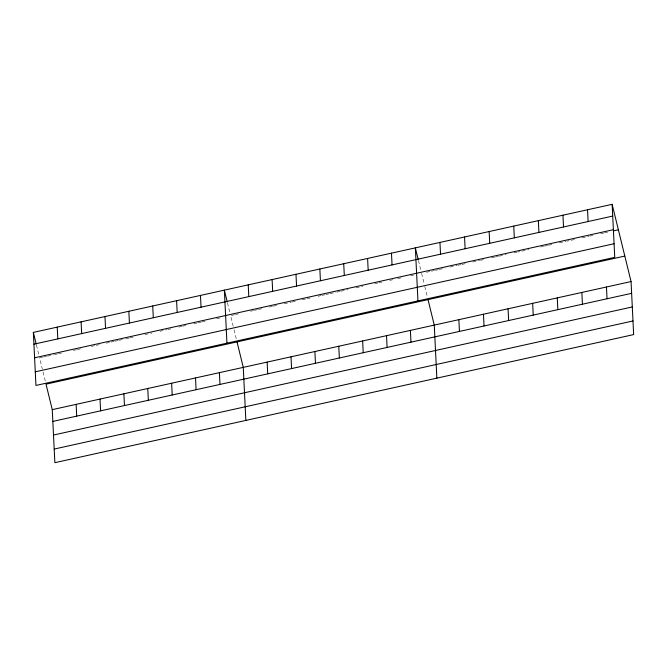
<?xml version="1.0" encoding="UTF-8"?>
<svg xmlns="http://www.w3.org/2000/svg" width="667" height="667" viewBox="0 0 667 667"><rect width="100%" height="100%" fill="white"/><g stroke="black" fill="none" stroke-linecap="round" stroke-linejoin="round"><path stroke-width="0.5" stroke-dasharray="3.33 2.5" d="M42.58 357.237L39.595 357.896L42.313 369.009M43.572 357.012L46.557 356.353M47.549 356.136L53.518 354.811M54.511 354.594L57.495 353.935M58.496 353.71L61.481 353.051M73.412 350.408L76.397 349.75M77.397 349.533L82.366 348.432M91.321 346.448L95.298 345.564M96.298 345.348L99.283 344.689M106.245 343.146L110.222 342.263M111.214 342.046L114.199 341.387M115.199 341.162L118.184 340.503M119.176 340.287L125.146 338.961M126.138 338.744L129.123 338.086M130.115 337.861L133.1 337.202M145.039 334.559L152.001 333.016M159.963 331.257L166.925 329.715M167.917 329.498L170.902 328.839M178.864 327.072L181.849 326.413M182.841 326.196L185.826 325.529M193.789 323.77L196.773 323.111M197.765 322.895L200.75 322.228M201.742 322.011L206.72 320.91M216.667 318.709L221.636 317.609M234.576 314.749L230.59 315.624L233.317 326.738M235.568 314.524L238.553 313.865M250.492 311.222L253.477 310.564M254.469 310.347L257.454 309.68M258.446 309.463L262.423 308.579M269.393 307.037L272.378 306.378M273.37 306.161L278.347 305.061M284.309 303.735L291.279 302.193M292.271 301.976L295.256 301.317M302.218 299.775L306.195 298.891M307.195 298.674L310.18 298.016M318.134 296.256L321.119 295.589M322.111 295.373L325.096 294.714M326.096 294.489L329.081 293.83M330.073 293.613L336.043 292.288M337.035 292.071L340.02 291.412M341.012 291.187L347.982 289.645M355.936 287.886L362.898 286.343M374.837 283.7L377.822 283.041M378.814 282.825L381.799 282.166M389.761 280.398L392.746 279.74M397.715 278.639L402.693 277.539M410.655 275.779L413.64 275.121M426.513 272.269L430.448 271.394M431.432 271.177L434.384 270.527M435.368 270.31L438.319 269.651M439.303 269.435L445.206 268.134M450.133 267.042L457.02 265.516M458.004 265.299L460.955 264.649M461.939 264.432L465.874 263.557M472.761 262.031L479.648 260.505M480.632 260.288L483.583 259.638M491.454 257.896L494.405 257.245M495.389 257.028L498.341 256.37M499.325 256.153L506.211 254.627M514.082 252.885L517.042 252.234M518.026 252.018L519.993 251.584M521.961 251.142L528.848 249.625M540.654 247.007L543.605 246.356M544.589 246.14L547.54 245.481M548.524 245.264L552.459 244.397M559.346 242.871L566.233 241.346M567.217 241.129L569.184 240.695M571.152 240.262L575.087 239.386M581.974 237.861L588.869 236.335M589.853 236.118L592.805 235.468M600.675 233.725L603.627 233.075M604.61 232.858L607.562 232.199M418.476 260.614L421.11 271.394M421.594 273.353L424.312 284.467M424.812 286.485L427.53 297.599M227.472 302.885L230.115 313.665M234.059 329.765L236.285 338.861M36.468 345.156L38.869 354.952M43.055 372.036L45.531 382.141"/><path stroke-width="1" d="M612.139 204.319L614.741 257.354L35.943 385.443L33.35 332.408L612.139 204.319L631.057 281.557L633.65 334.592L54.861 462.681L52.259 409.646L46.023 384.159L624.812 256.07M33.925 344.172L612.715 216.083M34.592 357.795L613.382 229.698M613.465 230.89L618.384 229.807M35.276 371.827L614.074 243.738M52.259 409.646L631.057 281.557M52.835 421.411L631.632 293.322M53.502 435.034L632.299 306.937M54.194 449.066L632.983 320.969M418.234 259.63L415.349 247.866L417.951 300.909M428.022 299.616L434.267 325.104L436.86 378.139M227.23 301.901L224.354 290.137L226.947 343.172M237.027 341.888L243.263 367.375L245.856 420.41M33.35 332.408L36.235 344.172M606.461 287.002L607.037 298.766M587.544 209.763L588.119 221.527M581.857 292.446L582.433 304.21M562.948 215.208L563.523 226.972M557.262 297.891L557.837 309.655M538.344 220.652L538.919 232.416M532.658 303.327L533.233 315.099M513.748 226.096L514.324 237.861M508.062 308.771L508.638 320.544M489.153 231.532L489.728 243.305M483.467 314.215L484.042 325.98M464.549 236.977L465.124 248.749M458.863 319.66L459.438 331.424M439.953 242.421L440.528 254.185M410.388 330.39L410.964 342.154M391.479 253.152L392.054 264.916M386.518 335.676L387.093 347.44M367.6 258.437L368.176 270.202M362.64 340.954L363.215 352.726M343.73 263.715L344.305 275.488M338.769 346.24L339.345 358.004M319.852 269.001L320.427 280.765M314.891 351.526L315.466 363.29M295.981 274.287L296.557 286.051M291.012 356.812L291.587 368.576M272.103 279.573L272.678 291.337M267.142 362.089L267.717 373.853M248.224 284.851L248.799 296.623M219.393 372.661L219.968 384.425M200.475 295.423L201.05 307.187M195.514 377.947L196.09 389.711M176.605 300.709L177.18 312.473M171.636 383.225L172.211 394.989M152.726 305.986L153.302 317.75M147.766 388.511L148.341 400.275M128.848 311.272L129.423 323.036M123.887 393.797L124.462 405.561M104.977 316.558L105.553 328.322M100.017 399.074L100.592 410.847M81.099 321.844L81.674 333.608M76.138 404.36L76.713 416.125M57.229 327.122L57.804 338.886"/></g></svg>
